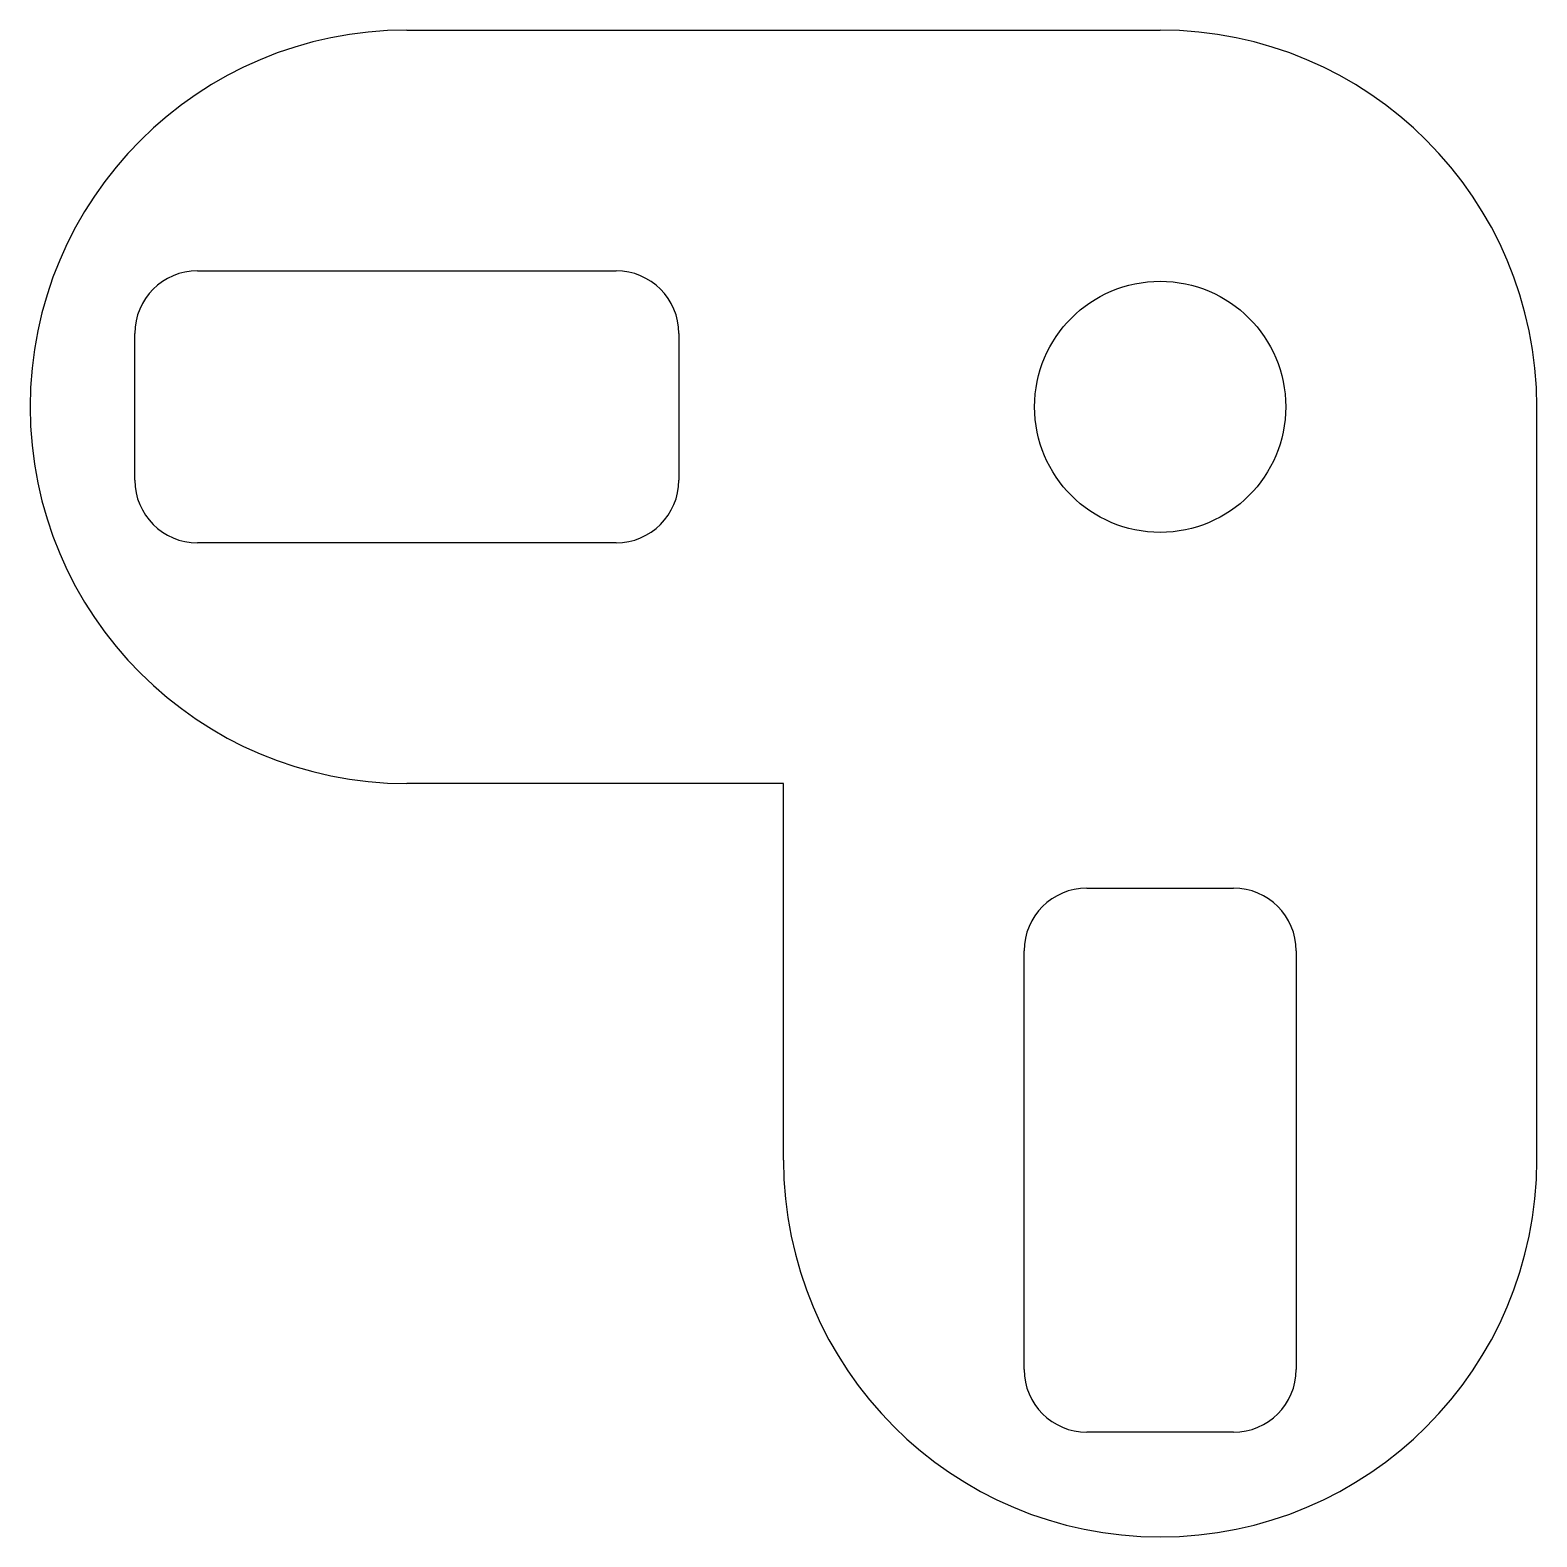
# Model space of a CAD drawing. Header units: millimetres. Extents: x 144.8 to 162.8, y 193.8 to 211.8.
import ezdxf

# ---------------------------------------------------------------- set-up
doc = ezdxf.new("R2010")
doc.units = ezdxf.units.MM
doc.layers.add('Default', color=7, linetype='Continuous')

msp = doc.modelspace()

# ---------------------------------------------------------------- linework, layer by layer
at = {"layer": 'Default', "color": 7, "linetype": 'Continuous'}
for p, q in [((149.342, 211.824), (158.342, 211.824)), ((146.842, 208.949), (151.842, 208.949)), ((146.092, 206.449), (146.092, 208.199)), ((152.592, 208.199), (152.592, 206.449)), ((162.842, 198.324), (162.842, 207.324)), ((151.842, 205.699), (146.842, 205.699)), ((153.842, 202.824), (149.342, 202.824)), ((153.842, 198.324), (153.842, 202.824)), ((157.467, 201.574), (159.217, 201.574)), ((156.717, 195.824), (156.717, 200.824)), ((159.967, 200.824), (159.967, 195.824)), ((159.217, 195.074), (157.467, 195.074))]:
    msp.add_line(p, q, dxfattribs=at)
msp.add_circle((158.342, 207.324), 1.5, dxfattribs=at)
for centre, radius, start, end in [((149.342, 207.324), 4.5, 90, 270), ((158.342, 207.324), 4.5, 0, 90), ((146.842, 208.199), 0.75, 90, 180), ((151.842, 208.199), 0.75, 0, 90), ((146.842, 206.449), 0.75, 180, 270), ((151.842, 206.449), 0.75, 270, 0), ((157.467, 200.824), 0.75, 90, 180), ((159.217, 200.824), 0.75, 0, 90), ((158.342, 198.324), 4.5, 180, 0), ((157.467, 195.824), 0.75, 180, 270), ((159.217, 195.824), 0.75, 270, 0)]:
    msp.add_arc(centre, radius, start, end, dxfattribs=at)

doc.saveas('drawing.dxf')
